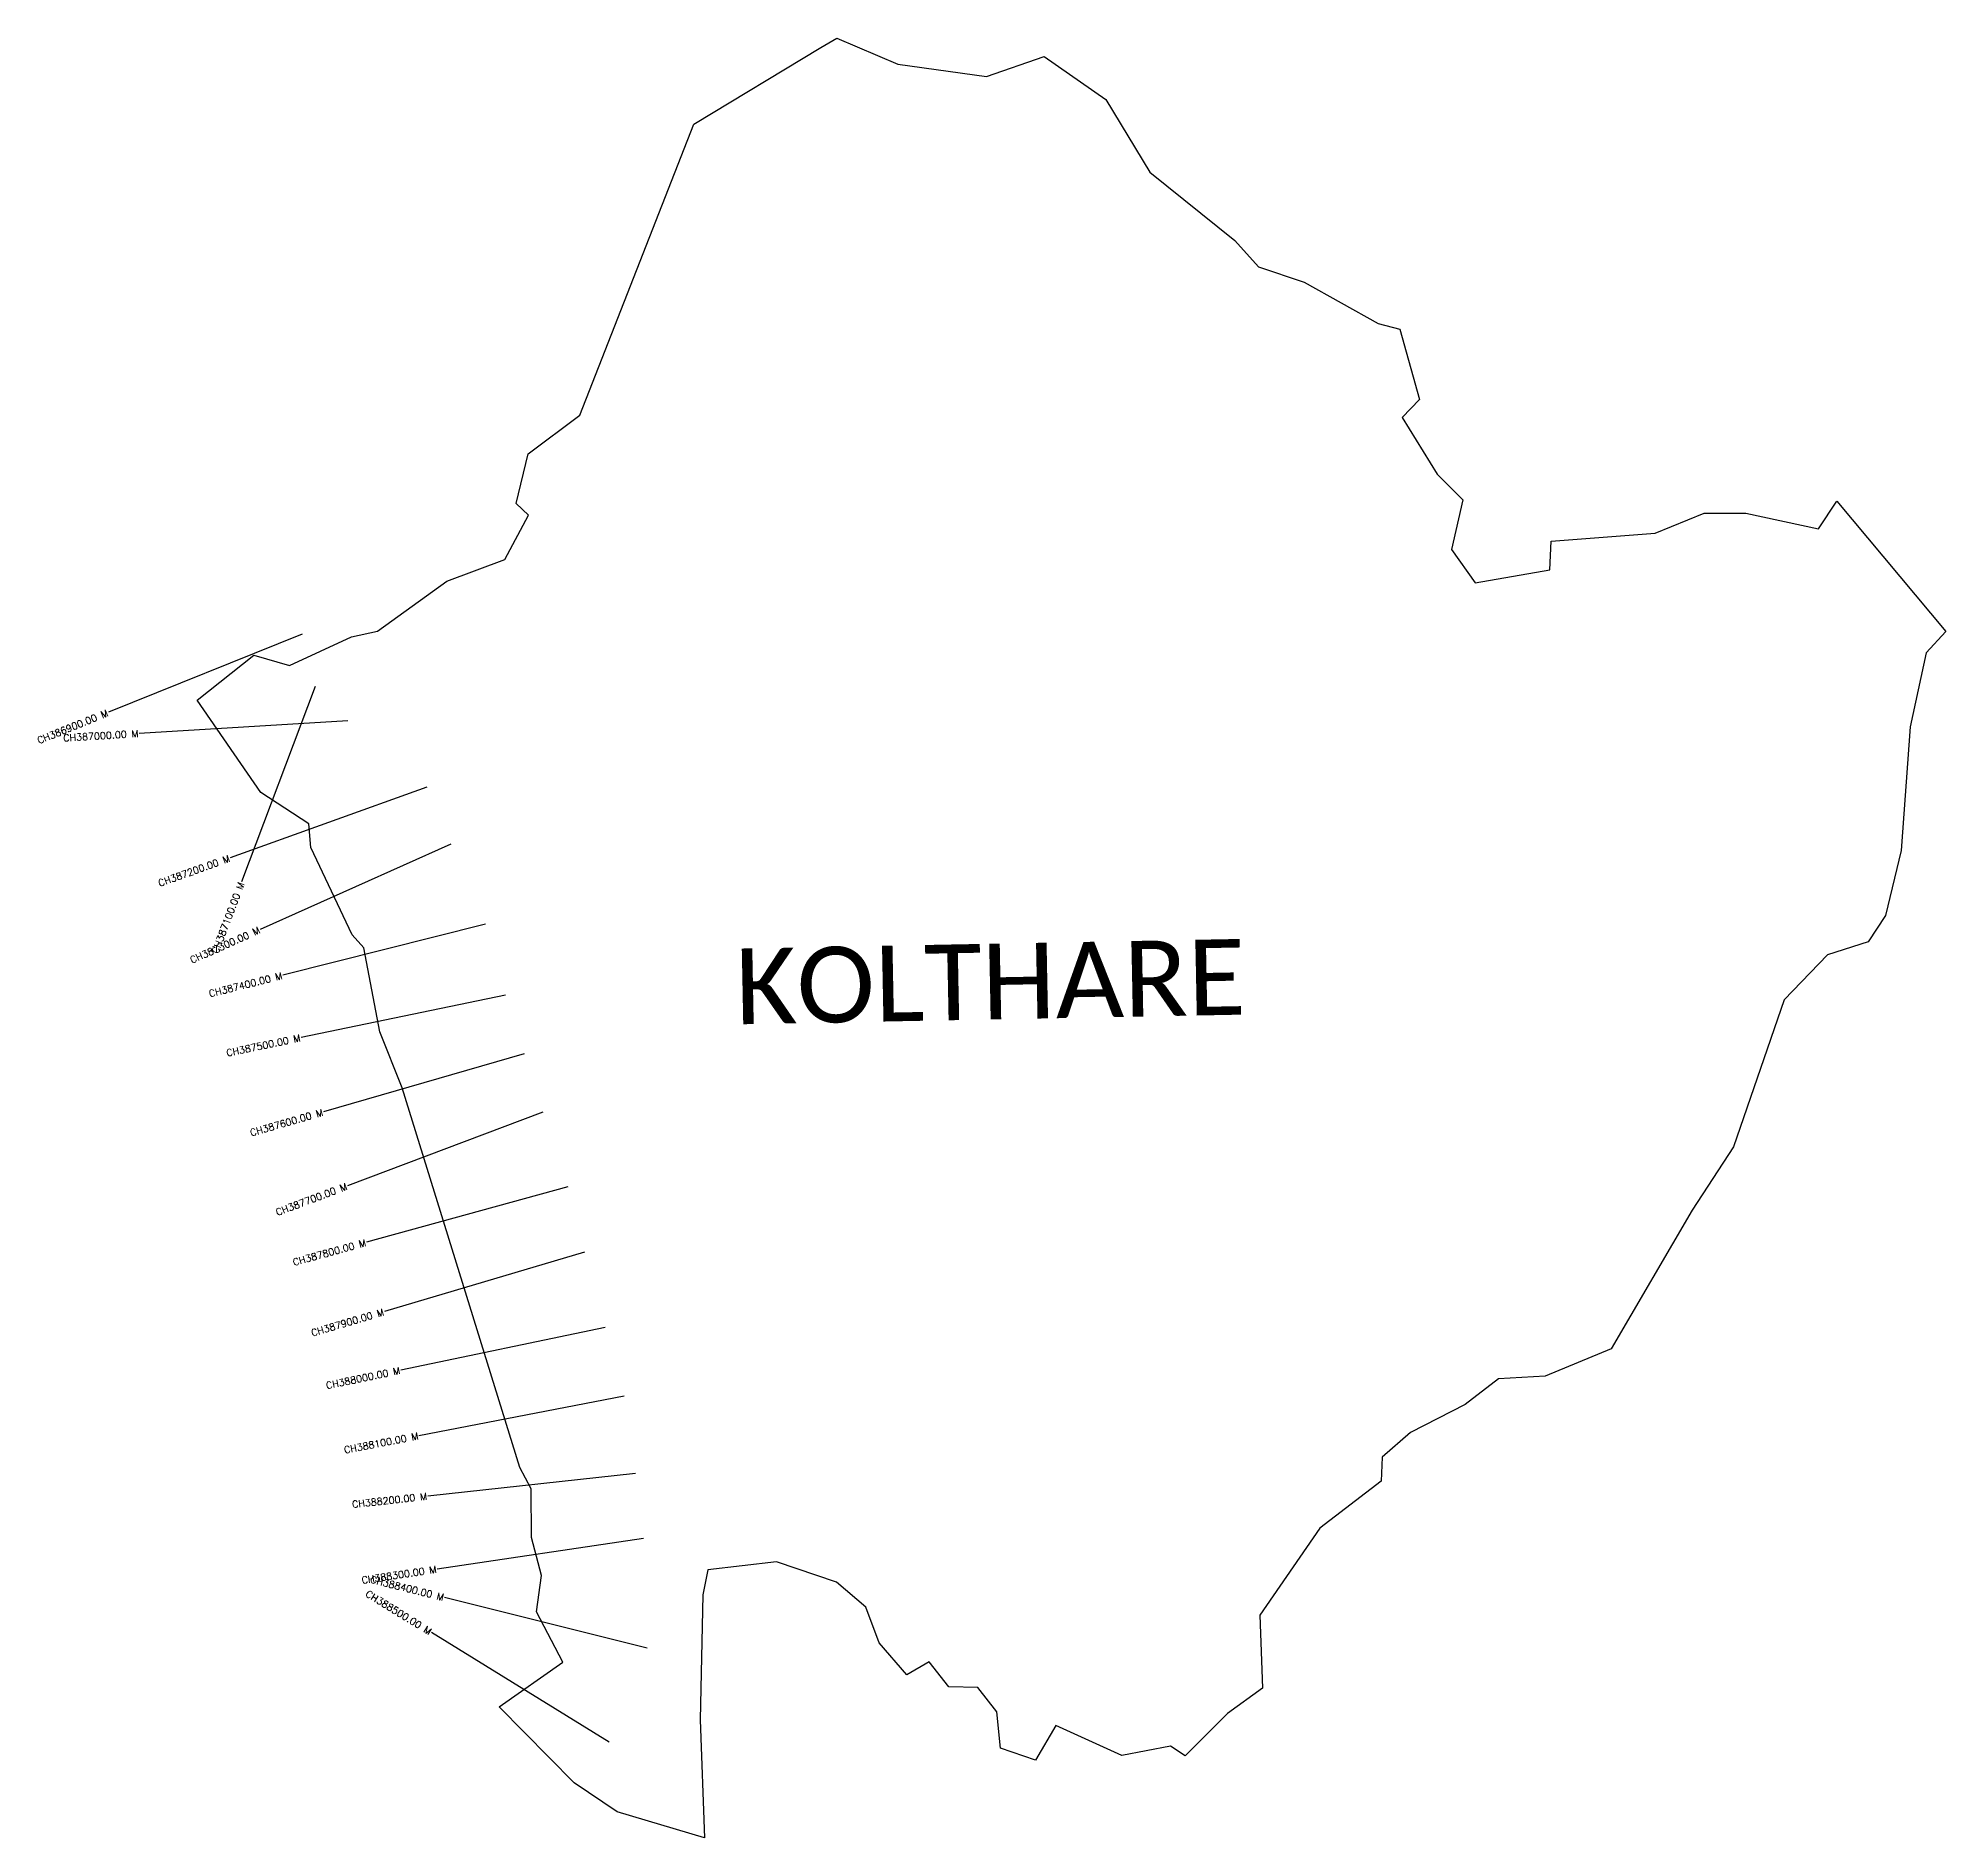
# Model space of a CAD drawing. Header units: metres. Extents: x 301435 to 304175, y 1951648 to 1954232.
import ezdxf
from ezdxf.enums import TextEntityAlignment as Align

# ---------------------------------------------------------------- set-up
doc = ezdxf.new("R2010")
doc.units = ezdxf.units.M
doc.header["$MEASUREMENT"] = 0
for name, color, linetype in [('CS', 134, 'Continuous'), ('CSMark', 6, 'Continuous'), ('VILLAGE NAME', 250, 'Continuous')]:
    doc.layers.add(name, color=color, linetype=linetype)
doc.styles.get("Standard").update_dxf_attribs({"font": 'simplex.shx'})

msp = doc.modelspace()

# ---------------------------------------------------------------- linework, layer by layer
at = {"color": 6, "flags": 128}
for points in [[(302797.5, 1954177.1), (302880, 1954205.9), (302968.7, 1954144.2), (303031.7, 1954040), (303154, 1953941.9), (303187.8, 1953903.8), (303253.6, 1953881.8), (303359.8, 1953822.3), (303391, 1953814.3), (303419.4, 1953713.3), (303394.3, 1953687.3), (303444.7, 1953606), (303481.3, 1953569.1), (303465.2, 1953498), (303499.1, 1953450), (303606.2, 1953468.6), (303608.5, 1953509.7), (303757.5, 1953521.5), (303828.3, 1953550), (303887.8, 1953550), (303992.5, 1953527.4), (304018.5, 1953567.4), (304175.3, 1953380), (304147.2, 1953349.7), (304124.2, 1953243), (304111, 1953065.6), (304088.5, 1952972.3), (304063.9, 1952934.2), (304005.1, 1952915.7), (303943.1, 1952851.3), (303870.3, 1952640.2), (303811, 1952548.8), (303694.3, 1952349.9), (303599.7, 1952310.8), (303532.6, 1952306.7), (303484.9, 1952269.9), (303406.3, 1952229.6), (303365.6, 1952194.4), (303364, 1952159.7), (303276.2, 1952092.4), (303189.7, 1951967.3), (303193.7, 1951862.5), (303143.6, 1951826.1), (303082.6, 1951765.2), (303061.4, 1951779.4), (302991.6, 1951765.8), (302897, 1951808.7), (302867.5, 1951759.1), (302817.6, 1951776.5), (302811.9, 1951828.4), (302784.6, 1951863.6), (302743.3, 1951864.4), (302714.7, 1951900.5), (302682.8, 1951881.8), (302643.3, 1951927.7), (302623.9, 1951978.8), (302581.6, 1952014.6), (302495.8, 1952043.7), (302396.8, 1952032.3), (302389.8, 1951996.4), (302386.1, 1951817.2), (302392.4, 1951647.5), (302266.7, 1951685), (302205, 1951726.7), (302097.5, 1951835.9), (302188.5, 1951900), (302150.9, 1951971.9), (302158.2, 1952024.5), (302143.9, 1952078.9), (302143, 1952148.6), (302126.8, 1952179.4), (301957.8, 1952724.8), (301926, 1952805.1), (301902.9, 1952925.7), (301886.3, 1952944.4), (301826.7, 1953069.9), (301823.8, 1953103.9), (301754.9, 1953149), (301663.6, 1953281.4), (301745, 1953346), (301796.2, 1953331.3), (301885.1, 1953372.5), (301922.7, 1953380.6), (302022.1, 1953452.4), (302105.5, 1953483.7), (302139.2, 1953547.4), (302121.5, 1953563.8), (302139, 1953635.3), (302213.2, 1953691), (302377, 1954109), (302559.4, 1954218.7), (302582.1, 1954232.4), (302669.7, 1954195.2)], [(302669.7, 1954195.2), (302797.5, 1954177.1)]]:
    msp.add_lwpolyline(points, dxfattribs=at)
at = {"layer": 'CS'}
for p, q in [((301814.1, 1953376.4), (301535.9, 1953264.1)), ((301833.2, 1953301.3), (301727.4, 1953020.6)), ((301879.8, 1953251.8), (301580.4, 1953233.8)), ((301993.4, 1953156.5), (301711, 1953055.2)), ((302027.7, 1953074.9), (301753.9, 1952952.3)), ((302077.6, 1952959.6), (301786.6, 1952886.4)), ((302106.5, 1952857.7), (301812.7, 1952796.8)), ((302133.1, 1952773.6), (301845, 1952690.2)), ((302160.1, 1952689.9), (301879.3, 1952584.1)), ((302195.9, 1952582.7), (301906.6, 1952503)), ((302220, 1952488.8), (301932.4, 1952403.4)), ((302249.5, 1952380.4), (301955.8, 1952319.2)), ((302276.6, 1952281.9), (301982.1, 1952225.1)), ((302293, 1952170.9), (301994.8, 1952138.3)), ((302304.8, 1952077.4), (302008.1, 1952033.4)), ((302309.8, 1951919.7), (302018.8, 1951992.5)), ((302255.4, 1951784.9), (301999.9, 1951942.2))]:
    msp.add_line(p, q, dxfattribs=at)

# ---------------------------------------------------------------- texts
at = {"layer": 'CSMark'}
for s, rotation, p in [('CH386900.00 M', 21.9815, (301535, 1953263.7)), ('CH387000.00 M', 3.4345, (301579.4, 1953233.7)), ('CH387200.00 M', 19.7337, (301710, 1953054.8)), ('CH387100.00 M', 69.3524, (301727.1, 1953019.7)), ('CH387300.00 M', 24.1258, (301753, 1952951.9)), ('CH387400.00 M', 14.119, (301785.7, 1952886.1)), ('CH387500.00 M', 11.7162, (301811.7, 1952796.6)), ('CH387600.00 M', 16.1382, (301844, 1952689.9)), ('CH387700.00 M', 20.646, (301878.4, 1952583.7)), ('CH387800.00 M', 15.4091, (301905.7, 1952502.7)), ('CH387900.00 M', 16.5255, (301931.5, 1952403.2)), ('CH388000.00 M', 11.7613, (301954.8, 1952319)), ('CH388100.00 M', 10.9264, (301981.1, 1952224.9)), ('CH388200.00 M', 6.2457, (301993.8, 1952138.2)), ('CH388300.00 M', 8.4432, (302007.1, 1952033.3)), ('CH388400.00 M', 345.9565, (302017.8, 1951992.7)), ('CH388500.00 M', 328.3772, (301999.1, 1951942.7))]:
    msp.add_text(s, height=10, rotation=rotation, dxfattribs=at).set_placement(p, align=Align.MIDDLE_RIGHT)
at = {"layer": 'VILLAGE NAME', "insert": (302435.5, 1952924.6), "char_height": 108.748, "attachment_point": 1, "rotation": 1.1028}
msp.add_mtext_dynamic_manual_height_columns('{\\fCalibri|b0|i0|c0|p34;KOLTHARE}', width=1571.314, gutter_width=543.7, heights=[0], dxfattribs=at)

doc.saveas('drawing.dxf')
